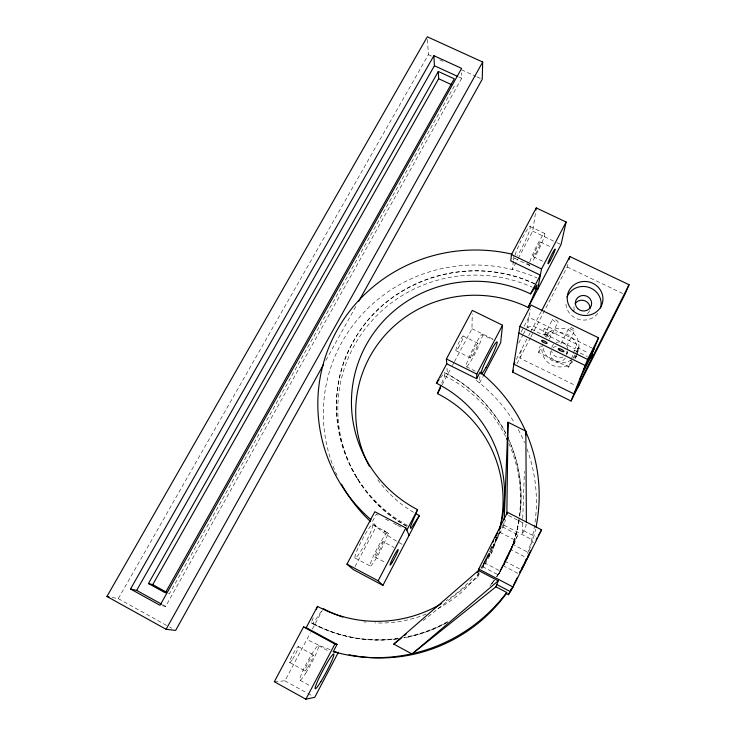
<?xml version="1.0" encoding="UTF-8"?>
<svg xmlns="http://www.w3.org/2000/svg" width="736" height="736" viewBox="0 0 736 736"><rect width="100%" height="100%" fill="white"/><g stroke="black" fill="none" stroke-linecap="round" stroke-linejoin="round"><path stroke-width="0.55" stroke-dasharray="3.68 2.76" d="M454.498 361.652L471.978 328.753L472.236 313.849M522.56 523.057L522.155 534.538L526.406 524.667L506.837 514.602M522.726 518.466L524.409 471.371M479.881 376.501L479.568 383.014L482.724 376.998M578.938 346.868L576.831 354.642M513.332 261.05L512.339 269.542L517.693 259.44M513.461 259.983L513.958 255.732M423.2 620.623L477.636 577.199L478.391 571.541M518.227 258.428L532.68 231.132L535.744 211.241M519.055 520.278C515.724 540.307 508.098 559.682 496.828 576.582M519.754 515.77C523.268 490.112 519.533 463.432 508.815 439.843M521.3 349.913L519.864 358.128L575.138 385.36M546.452 337.364L548.449 333.491L542.772 334.77L527.04 327.097L530.214 309.497M506.12 559.185L498.392 574.991L515.734 540.408L503.074 565.662L504.657 562.635M502.32 526.792L517.923 534.851L499.854 570.943L509.864 551.393M574.853 354.89L568.606 367.163L538.66 352.47L540.196 345.837M534.06 330.786L567.18 266.993L568.238 262.807M519.45 568.808L504.749 561.154L508.079 554.328M487.572 557.566L482.522 566.692L484.444 562.194M482.108 568.367L503.967 525.164L505.402 519.883M509.892 552.175L513.406 542.883M507.509 556.986L511.078 549.691L524.98 556.959M509.754 551.384L513.102 544.52L527.758 552.166M566.591 355.056L567.585 351.992M576.72 354.467L578.79 348.284M517.96 534.814L504.767 561.154M568.606 367.163L571.154 359.757M571.522 358.699L572.985 354.467M573.344 353.409L574.439 350.226L578.33 348.054L588.496 353.013M313.205 617.725L311.236 622.886C337.539 636.962 368.285 642.878 397.882 638.747M441.72 383.162L444.673 375.829L444.443 372.6C470.764 385.784 492.715 407.486 505.982 433.789M503.084 565.625L518.024 573.418M484.886 561.264L488.851 553.132M492.412 548.007L499.891 532.229L498.787 533.931M489.504 551.825L489.937 550.951M508.475 553.536L513.075 544.539M490.369 550.096L492.66 545.569M507.012 557.621L511.051 549.718M506.782 558.431L507.141 557.722M487.775 557.18L490.13 552.515M506.432 559.139L505.347 561.283M481.05 568.578L488.198 554.447M500.02 531.098L494.969 541.07L497.14 536.93M502.541 526.111L504.556 522.118M477.636 577.199L479.624 573.28M575.35 353.906L578.33 348.054M566.508 346.435L574.807 330.206M493.074 544.741L493.497 543.913M560.915 343.703L569.232 327.492M549.231 339.268L558.081 322.083A3.091 0.865 26.9 0 0 554.346 319.387A3.091 0.865 26.9 0 0 553.518 320.657A3.091 0.865 26.9 0 0 558.054 322.156M544.18 335.533L552.524 319.387M538.66 352.47L542.956 344.154M487.71 557.299L487.766 557.207A14.196 10.847 -70.1 0 0 491.096 553.601M516.35 359.444L528.172 336.711M528.696 335.69L530.168 332.856M530.656 331.918L540.988 312.036M516.966 363.704L530.38 337.879M530.904 336.867L533.526 331.798M521.134 331.991L528.816 317.271L594.016 349.002M518.678 343.142L522.854 335.119M523.379 334.116L526.516 328.1M354.982 566.646L376.197 526.608L372.637 521.125L376.308 514.216L379.362 515.816M274.316 681.729L284.906 680.809L310.417 632.804M312.395 629.068L322.221 610.586M442.198 384.781L450.892 368.423M452.373 365.636L453.965 362.646M529.166 550.381A159.068 156.934 -42.3 0 0 531.916 541.797L532.846 540.058A161.267 159.05 -41.5 0 0 535.56 529.313M497.619 536.056L498.051 535.256M325.855 360.373L356.564 305.164M454.388 85.983L169.409 593.805L166.364 593.069M162.288 605.737L165.655 606.4L461.711 78.274L461.665 72.781M112.093 597.457L118.275 598.635L428.407 54.648L427.441 39.026M398.608 638.287A142.002 140.098 -42.1 0 1 311.236 622.886L313.03 623.374L323.251 608.635M440.422 377.89L444.443 372.6A142.002 140.098 -42.1 0 1 505.917 433.578M489.928 586.114L494.482 580.161M573.878 357.88L573.942 357.816A18.06 17.314 13 0 0 576.159 355.138M547.998 333.27L549.065 332.313M445.777 623.19C432.464 630.274 418.076 635.407 403.199 637.9M527.04 327.097L533.6 326.25L548.449 333.491M386.915 532.542L387.191 532.717A18.842 1.969 -62.5 0 0 372.968 557.115A18.842 1.969 -62.5 0 0 374.918 560.39A18.842 1.969 -62.5 0 0 387.743 533.637L384.017 530.785L384.946 531.576M534.897 283.986C471.233 252.798 386.483 278.953 353.096 341.946C316.241 404.855 343.546 492.632 407.284 526.461M428.407 54.648L431.508 56.065M439.788 59.855L442.897 61.281M461.518 69.81L476.008 76.443M477.038 76.921L482.218 79.286M458.675 76.884L461.711 78.274M530.012 226.486L544.622 233.422M532.68 231.132L555.965 242.199M556.977 242.678L561.034 244.6M540.491 242.061L551.227 247.167M567.18 266.993L622.785 293.554M533.434 256.8L544.143 261.924M514.832 258.41L529.34 265.374M574.439 350.226L587.383 356.546M471.978 328.753L493.47 339.333M482.365 334.668A17.94 1.969 -63.6 0 1 471.344 360.29A17.94 1.969 -63.6 0 1 469.182 356.997A17.94 1.969 -63.6 0 1 482.365 334.668L493.212 340.004M463.091 335.984L477.848 343.261M456.099 350.768L470.801 358.064M466.265 366.684L476.118 371.579M523.774 530.766L535.284 536.691M503.967 525.164L532.846 540.058M531.916 541.797L533.462 542.588M499.827 532.238L515.697 540.445M384.072 530.776L386.087 532.008M484.242 562.709L499.864 570.878M482.522 566.628L498.401 574.936M385.462 519.009L389.528 521.134M393.604 523.268L396.649 524.86M397.67 525.394L401.736 527.528M372.637 524.814A18.805 2.217 -62.4 0 1 360.612 551.476A18.805 2.217 -62.4 0 1 358.193 547.832A18.805 2.217 -62.4 0 1 372.637 524.814L384.302 530.895M383.005 541.65A8.694 0.911 -62.5 0 1 377.421 553.904A8.694 0.911 -62.5 0 1 376.427 552.423A8.694 0.911 -62.5 0 1 383.005 541.65L394.11 547.501M374.909 557.014L386.032 562.902M355.037 557.989L370.162 566.021M318.394 645.601L328.918 651.332M298.227 646.558L313.481 654.902M289.736 662.51L305.008 670.919M300.049 680.303L310.61 686.127M162.656 604.744L165.655 606.4M284.906 680.809L306.802 692.907M307.795 693.459L312.772 696.21M118.275 598.635L168.71 626.584M169.703 627.127L171.681 628.222M351.725 468.685L353.004 470.893M356.877 477.673L358.101 479.78M447.01 368.258L447.433 374.937M402.104 544.318A152.278 149.003 4.4 0 1 371.441 522.404M336.996 475.3A152.278 149.003 4.4 0 1 367.31 308.899A152.278 149.003 4.4 0 1 537.078 277.914M522.496 237.792A17.692 1.987 -64.3 0 1 529.819 229.503A17.692 1.987 -64.3 0 1 517.491 255.466M515.09 258.318A17.692 1.987 -64.3 0 1 514.501 257.784M515.025 255.153A17.692 1.987 -64.3 0 1 520.987 240.782M529.791 261.804A17.728 1.757 -64.2 0 1 540.85 238.317A17.728 1.757 -64.2 0 1 543.462 238.869A17.728 1.757 -64.2 0 1 531.962 262.264M529.865 265.043A17.728 1.757 -64.2 0 1 529.129 265.236M407.56 525.504A139.306 136.123 3.9 0 1 351.836 344.282A139.306 136.123 3.9 0 1 534.971 283.958M406.925 526.369A137.761 134.688 4.1 0 1 352.94 348.064A137.761 134.688 4.1 0 1 532.238 287.187M413.586 512.339A119.618 117.033 4.3 0 1 376.731 478.262M529.681 265.015A9.844 2.337 22.9 0 1 526.829 263.442M388.902 533.885A10.93 0.708 34.8 0 1 387.099 532.588M545.238 336.766A18.06 17.314 13 0 1 568.698 330.05A18.06 17.314 13 0 1 577.705 352.25M571.513 359.812A18.06 17.314 13 0 1 553.408 361.192A18.06 17.314 13 0 1 542.975 346.656M567.76 351.256A8.225 7.894 13.2 0 1 566.702 353.952M563.132 356.978A8.225 7.894 13.2 0 1 551.531 350.566M551.77 347.466A8.225 7.894 13.2 0 1 553.582 344.328M556.232 342.507A8.225 7.894 13.2 0 1 567.824 348.892M565.386 358.018A8.114 7.792 13.4 0 1 554.567 360.64A8.114 7.792 13.4 0 1 551.181 350.281M553.003 347.972A8.114 7.792 13.4 0 1 556.637 346.205M566.113 351.44A8.114 7.792 13.4 0 1 566.554 353.814M589.508 310.758A8.05 7.654 12.4 0 1 587.429 313.656M574.393 310.261A8.05 7.654 12.4 0 1 574.071 306.415M576.316 356.15A17.82 17.103 13.2 0 1 574.917 358.901M572.921 361.468A17.82 17.103 13.2 0 1 551.862 365.038A17.82 17.103 13.2 0 1 542.184 346.417M547.731 336.886A17.82 17.103 13.2 0 1 567.484 334.53A17.82 17.103 13.2 0 1 577.42 351.376M597.761 313.49A17.682 16.781 12.3 0 1 578.238 319.212A17.682 16.781 12.3 0 1 565.883 303.306M476.275 380.448A155.195 153.198 -43.9 0 1 514.446 422.832M518.282 429.557A155.195 153.198 -43.9 0 1 524.52 442.63M526.976 448.886A155.195 153.198 -43.9 0 1 526.617 555.928M330.059 649.548A155.195 153.198 -43.9 0 1 306.94 639.336M508.668 439.291A142.002 140.098 -42.1 0 1 519.837 515.605M519.202 519.892A142.002 140.098 -42.1 0 1 496.303 577.033M493.718 580.704A142.002 140.098 -42.1 0 1 490.323 585.175M447.663 621.58A142.002 140.098 -42.1 0 1 404.073 637.376M444.673 375.829A140.41 138.561 -42.8 0 1 506.11 437.432M508.935 443.514A140.41 138.561 -42.8 0 1 496.552 577.171M494.169 580.603A140.41 138.561 -42.8 0 1 491.685 583.979M447.571 622.251A140.41 138.561 -42.8 0 1 404.174 637.808M397.946 638.802A140.41 138.561 -42.8 0 1 313.03 623.374M496.432 538.393A126.675 124.918 -41.1 0 1 480.93 567.502M472.245 578.395A126.675 124.918 -41.1 0 1 446.2 600.751M497.177 537.768A121.909 120.336 -43.5 0 1 483.147 567.171M479.274 572.746A121.909 120.336 -43.5 0 1 436.466 609.344M426.126 614.091A121.909 120.336 -43.5 0 1 375.01 622.904M365.985 622.168A121.909 120.336 -43.5 0 1 363.74 621.883M491.933 546.167A20.157 0.497 -63.3 0 1 490.314 549.341M486.376 556.913A20.157 0.497 -63.3 0 1 485.705 558.155M493.92 544.98A13.395 10.286 -70.4 0 1 491.16 553.656M544.254 328.422L543.14 333.206L574.954 348.726L576.536 344.144L544.254 328.422M576.371 355.497L575.681 357.558L576.417 355.497M535.615 253.773A8.179 0.81 -64.2 0 0 540.564 242.098A8.179 0.81 -64.2 0 0 534.704 252.42A8.179 0.81 -64.2 0 0 535.615 253.773M570.188 328.753A3.11 0.874 26.6 0 0 574.779 330.271A3.11 0.874 26.6 0 0 571.09 327.52A3.11 0.874 26.6 0 0 570.188 328.753M292.496 659.235A9.053 1.104 -61.6 0 0 298.319 646.594A9.053 1.104 -61.6 0 0 291.106 657.772A9.053 1.104 -61.6 0 0 292.496 659.235M307.676 667.58A9.071 0.984 -61.8 0 0 313.564 654.939A9.071 0.984 -61.8 0 0 306.47 666.209A9.071 0.984 -61.8 0 0 307.676 667.58M458.344 347.815A8.262 1.021 -63.6 0 0 463.303 336.012A8.262 1.021 -63.6 0 0 457.12 346.316A8.262 1.021 -63.6 0 0 458.344 347.815M472.981 355.065A8.28 0.911 -63.6 0 0 478.032 343.28A8.28 0.911 -63.6 0 0 471.932 353.648A8.28 0.911 -63.6 0 0 472.981 355.065M305.734 673.182A19.66 2.144 -61.8 0 0 318.559 645.693A19.66 2.144 -61.8 0 0 303.26 669.972A19.66 2.144 -61.8 0 0 305.734 673.182"/><path stroke-width="1.1" d="M506.837 514.602L508.033 422.225L525.854 431.176L526.387 522.385M323.619 364.394L175.637 630.412L166.088 629.28L106.941 596.473L427.303 36.8L482.696 62.036L482.218 79.286L358.8 301.144M525.716 435.123L525.854 431.176M446.724 363.796L476.652 378.709L476.818 374.09L502.532 325.202L472.3 310.408L446.412 358.956L446.724 363.796L436.393 383.189A126.675 124.918 -41.1 0 1 499.155 530.352M504.197 519.441L508.033 422.225M502.532 325.202L500.627 342.856L483.258 375.986M369.343 466.228A119.618 117.033 4.3 0 1 389.703 330.262A119.618 117.033 4.3 0 1 528.181 307.464L561.034 244.6L566.131 222.024L536.25 207.92L511.465 254.564L510.766 260.93L540.353 275.144L530.536 293.894A124.255 121.32 3.7 0 0 365.028 347.107A124.255 121.32 3.7 0 0 417.57 509.671L410.292 526.976L410.927 528.54L419.41 515.577A119.618 117.033 4.3 0 1 415.509 513.452M478.529 570.501L478.722 569.038L507.463 512.302L541.586 529.837L513.084 587.024L508.456 594.688L506.129 593.464L506.699 592.443L495.935 586.804L412.04 653.982L393.751 644.11L478.529 570.501L498.226 580.824L495.935 586.804M535.909 210.137L536.25 207.92M541.512 311.024L569.839 256.533L629.059 284.722L624.846 294.538L571.062 401.019L512.615 372.085L519.901 326.342L531.015 305.054L598.552 337.806L590.373 358.009L580.078 378.359M528.181 307.464L536.185 289.027L536.958 284.896L530.536 293.894M537.648 289.34L541.53 268.98L566.131 222.024M569.038 259.67L569.839 256.533M507.04 513.838L507.463 512.302M316.342 609.463L317.52 606.372A126.675 124.918 -41.1 0 0 441.618 603.594M571.062 401.019L587.622 359.426L598.552 337.806M499.624 529.138A121.909 120.336 -43.5 0 0 437.497 393.64L440.873 385.259M578.211 386.878L581.238 379.371M526.562 558.863L526.847 558.265L526.534 558.826M519.91 572.065L520.186 571.504M525.835 560.344L526.111 559.783M522.615 567.309L521.456 569.701L525.642 561.458M528.227 556.25L529.469 553.72L528.779 554.981M525.2 561.632L525.532 560.961M522.937 566.665L523.278 565.975M527.887 556.95L527.519 557.676L527.822 556.876M524.492 563.049L524.851 562.332M523.636 565.248L524.004 564.503M526.774 559.194L527.151 558.431M508.456 594.688L511.446 588.699M512.348 587.53L510.324 591.597L496.809 584.513M513.369 585.497L517.426 577.355M521.484 569.213L524.014 564.135M528.071 555.993L530.61 550.905M536.185 539.718L537.206 537.685M524.382 563.748L524.75 562.994M525.127 562.258L525.495 561.513M526.019 560.703L526.387 559.958M522.293 567.474L522.68 566.702M525.881 560.74L526.277 559.958M521.53 569.002L521.907 568.238M520.794 570.455L521.152 569.747M526.672 559.167L527.068 558.376M629.059 284.722L573.905 393.87L513.866 364.219L514.86 362.314M583.436 369.923L594.016 349.002M525.808 560.243L526.084 559.7M519.883 572.268L520.159 571.725M528.172 556.186L528.485 555.551M512.615 372.085L513.59 370.217M338.422 652.179L314.76 697.305L305.872 699.2L274.316 681.729L303.508 626.98L306.204 627.615L337.06 644.396L333.252 651.654L336.361 651.967M382.932 585.378L378.148 580.796L405.84 527.951L374.826 511.722L346.95 564.181L353.4 569.646L382.932 585.378L419.41 515.577M406.824 530.187L417.57 509.671M305.872 699.2L334.88 644.046L337.06 644.396M476.652 378.709L480.093 372.158A161.267 159.05 -41.5 0 1 536.01 527.132M306.204 627.615L317.52 606.372M437.497 393.64L440.634 387.734M166.088 629.28L482.696 62.036M538.246 535.808L541.586 529.837M148.442 583.538L152.729 584.642L438.665 78.743L438.325 71.475L454.25 78.798L165.342 592.83L148.442 583.538L438.325 71.475M130.52 589.012L136.648 590.401L434.424 65.752L433.9 55.697L461.638 68.393L160.043 605.305L130.52 589.012L433.9 55.697M436.393 383.189L439.079 379.656M590.373 358.009L593.354 355.387L591.413 354.439M412.04 653.982L498.226 580.824M393.751 644.11L401.782 637.698M404.46 635.564L406.244 634.147M106.941 596.473L109.002 596.868M434.424 65.752L457.663 76.424M438.665 78.743L451.444 84.631M511.465 254.564L541.53 268.98M519.901 326.342L587.622 359.426M518.834 333.031L585.194 365.516M446.412 358.956L476.818 374.09M478.722 569.038L513.084 587.024M346.95 564.181L378.148 580.796M303.508 626.98L334.88 644.046M152.729 584.642L166.308 592.103M136.648 590.401L161.653 604.192M405.84 527.951L409.078 535.339M534.216 288.089A137.761 134.688 4.1 0 1 536.185 289.027M370.659 521.686A152.278 149.003 4.4 0 1 341.476 484.178M370.972 519.699A158.176 154.468 3.8 0 1 335.506 333.086A158.176 154.468 3.8 0 1 511.851 254.141M575.101 303.812A8.05 7.654 12.4 0 1 590.005 308.623M567.024 296.958A17.682 16.781 12.3 0 1 588.956 287.39A17.682 16.781 12.3 0 1 600.539 308.016M506.699 592.443A161.267 159.05 -41.5 0 1 333.252 651.654M506.754 593.041A155.195 153.198 -43.9 0 1 348.974 654.755M479.035 570.096A126.675 124.918 -41.1 0 1 477.066 572.645M506.598 438.435A140.41 138.561 -42.8 0 1 507.555 440.45M342.866 617.062A121.909 120.336 -43.5 0 1 323.251 608.635M507.325 436.42A142.002 140.098 -42.1 0 1 508.226 438.334M492.789 542.257A20.157 0.497 -63.3 0 1 493.617 540.629M495.3 537.335A20.157 0.497 -63.3 0 1 497.738 532.671M499.716 528.991A20.157 0.497 -63.3 0 1 500.958 526.829M392.5 561.881A8.712 0.791 -62.6 0 0 398.148 549.626A8.712 0.791 -62.6 0 0 391.681 560.482A8.712 0.791 -62.6 0 0 392.5 561.881M550.142 260.719A8.197 0.708 -64.1 0 0 555.192 249.062A8.197 0.708 -64.1 0 0 549.406 259.44A8.197 0.708 -64.1 0 0 550.142 260.719M559.305 349.996A3.119 0.81 26.7 0 0 563.886 351.578A3.119 0.81 26.7 0 0 560.17 348.846A3.119 0.81 26.7 0 0 559.305 349.996M542.588 341.817A3.11 0.81 27 0 0 547.115 343.372A3.11 0.81 27 0 0 543.37 340.639A3.11 0.81 27 0 0 542.588 341.817M577.723 308.577A8.16 7.746 12.3 0 0 591.358 305.431A8.16 7.746 12.3 0 0 581.431 295.679A8.16 7.746 12.3 0 0 577.723 308.577M573.04 310.813A17.912 16.983 12.1 0 0 602.536 302.468A17.912 16.983 12.1 0 0 579.637 282.146A17.912 16.983 12.1 0 0 573.04 310.813M320.905 681.527A19.706 1.877 -62 0 0 333.84 654.028A19.706 1.877 -62 0 0 318.817 678.528A19.706 1.877 -62 0 0 320.905 681.527M485.935 367.531A17.977 1.73 -63.6 0 0 497.159 341.946A17.977 1.73 -63.6 0 0 484.15 364.412A17.977 1.73 -63.6 0 0 485.935 367.531"/></g></svg>
